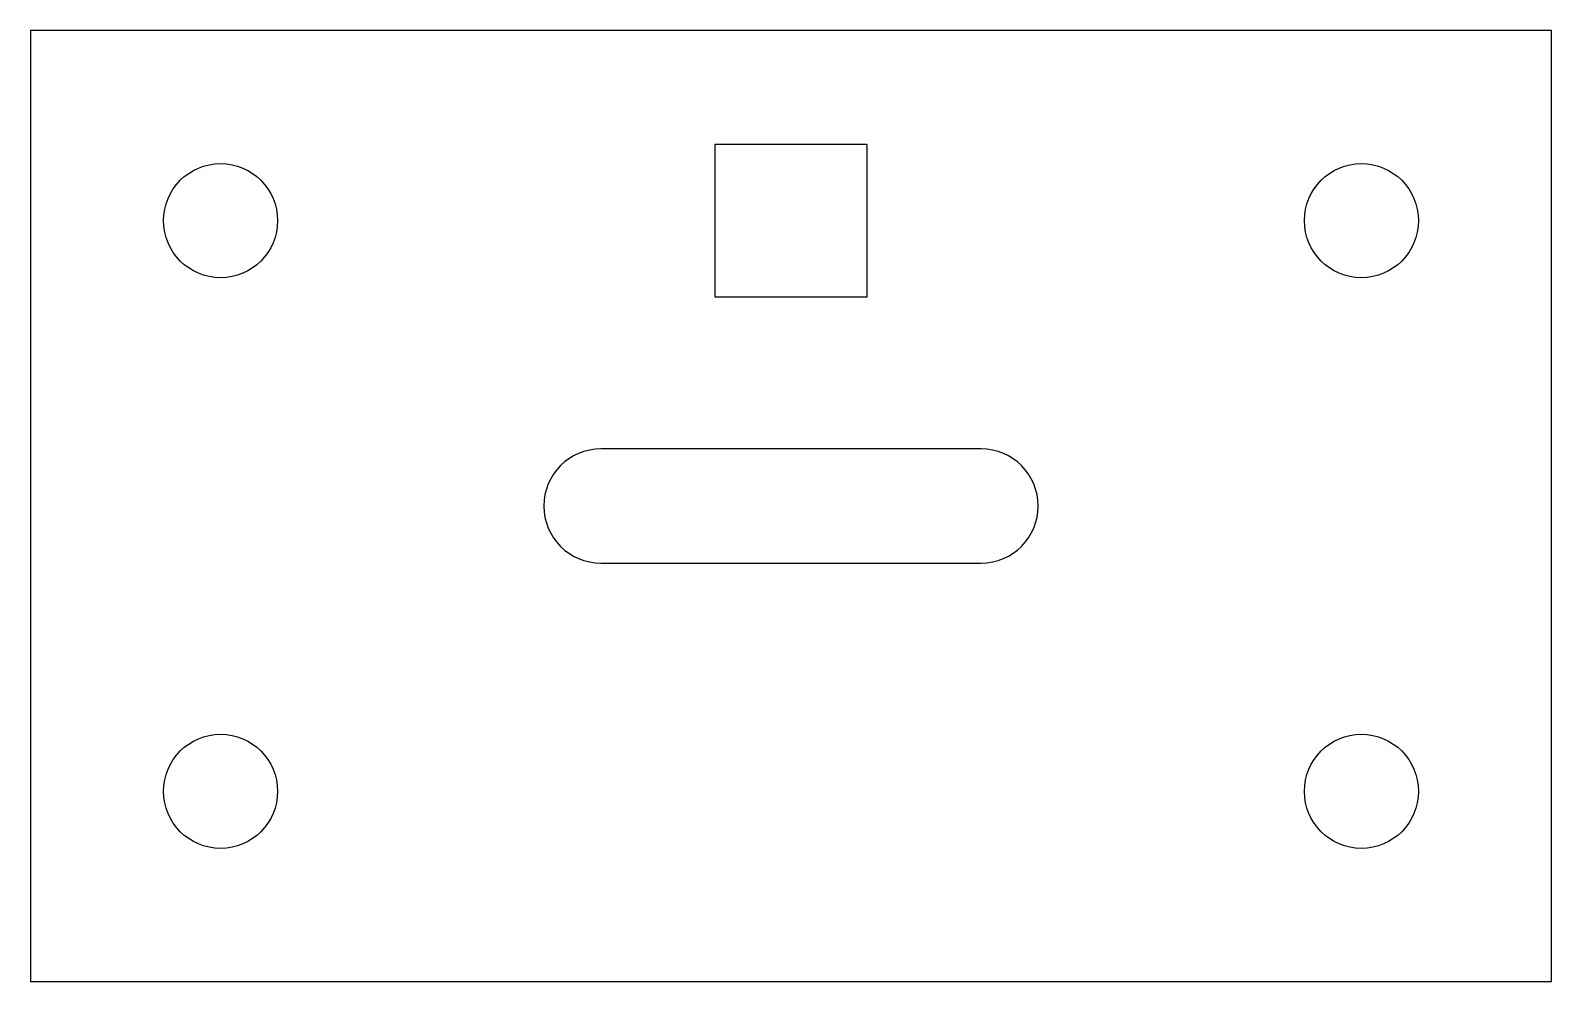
# Model space of a CAD drawing. Header units: millimetres. Extents: x 0 to 400, y 0 to 250.
import ezdxf

# ---------------------------------------------------------------- set-up
doc = ezdxf.new("R2010")
doc.units = ezdxf.units.MM
doc.layers.add('DIL', color=7, linetype='Continuous')

msp = doc.modelspace()

# ---------------------------------------------------------------- linework, layer by layer
at = {"layer": 'DIL'}
for points in [[(0, 0), (400, 0), (400, 250), (0, 250)], [(180, 180), (220, 180), (220, 220), (180, 220)]]:
    msp.add_lwpolyline(points, close=True, dxfattribs=at)
msp.add_lwpolyline([(150, 110), (250, 110, 1), (250, 140), (150, 140, 1)], format="xyb", close=True, dxfattribs=at)
for centre in [(50, 200), (350, 200), (50, 50), (350, 50)]:
    msp.add_circle(centre, 15, dxfattribs=at)

doc.saveas('drawing.dxf')
